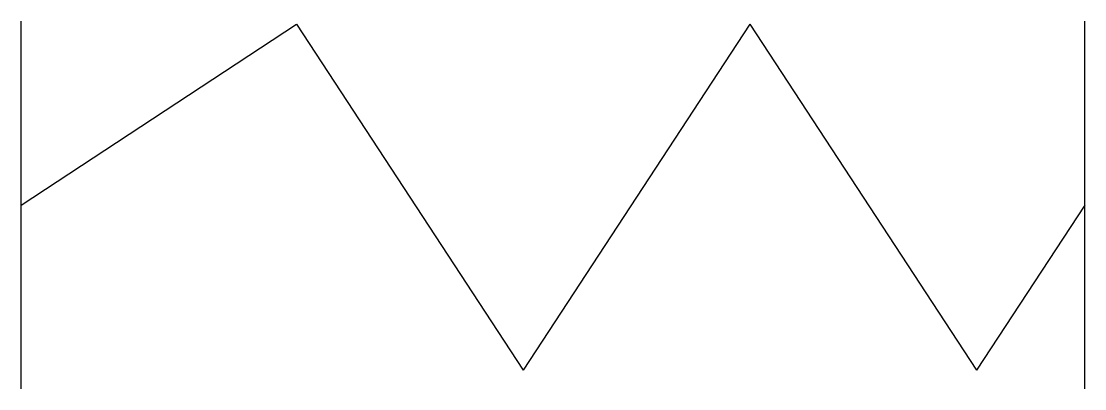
# Model space of a CAD drawing. Extents: x -3.42 to 3.82, y -1.25 to 1.25.
import ezdxf

# ---------------------------------------------------------------- set-up
doc = ezdxf.new("R2010")
doc.units = 0
doc.header["$LTSCALE"] = 0.2

msp = doc.modelspace()

# ---------------------------------------------------------------- linework, layer by layer
for p, q in [((-3.4174, -1.25), (-3.4174, 1.25)), ((3.8248, -1.25), (3.8248, 1.25)), ((-3.4174, 0), (-1.5438, 1.23)), ((-1.5438, 1.23), (0, -1.1244)), ((1.5438, 1.23), (0, -1.1244)), ((1.5438, 1.23), (3.0875, -1.1244)), ((3.8248, 0), (3.0875, -1.1244))]:
    msp.add_line(p, q)

doc.saveas('drawing.dxf')
